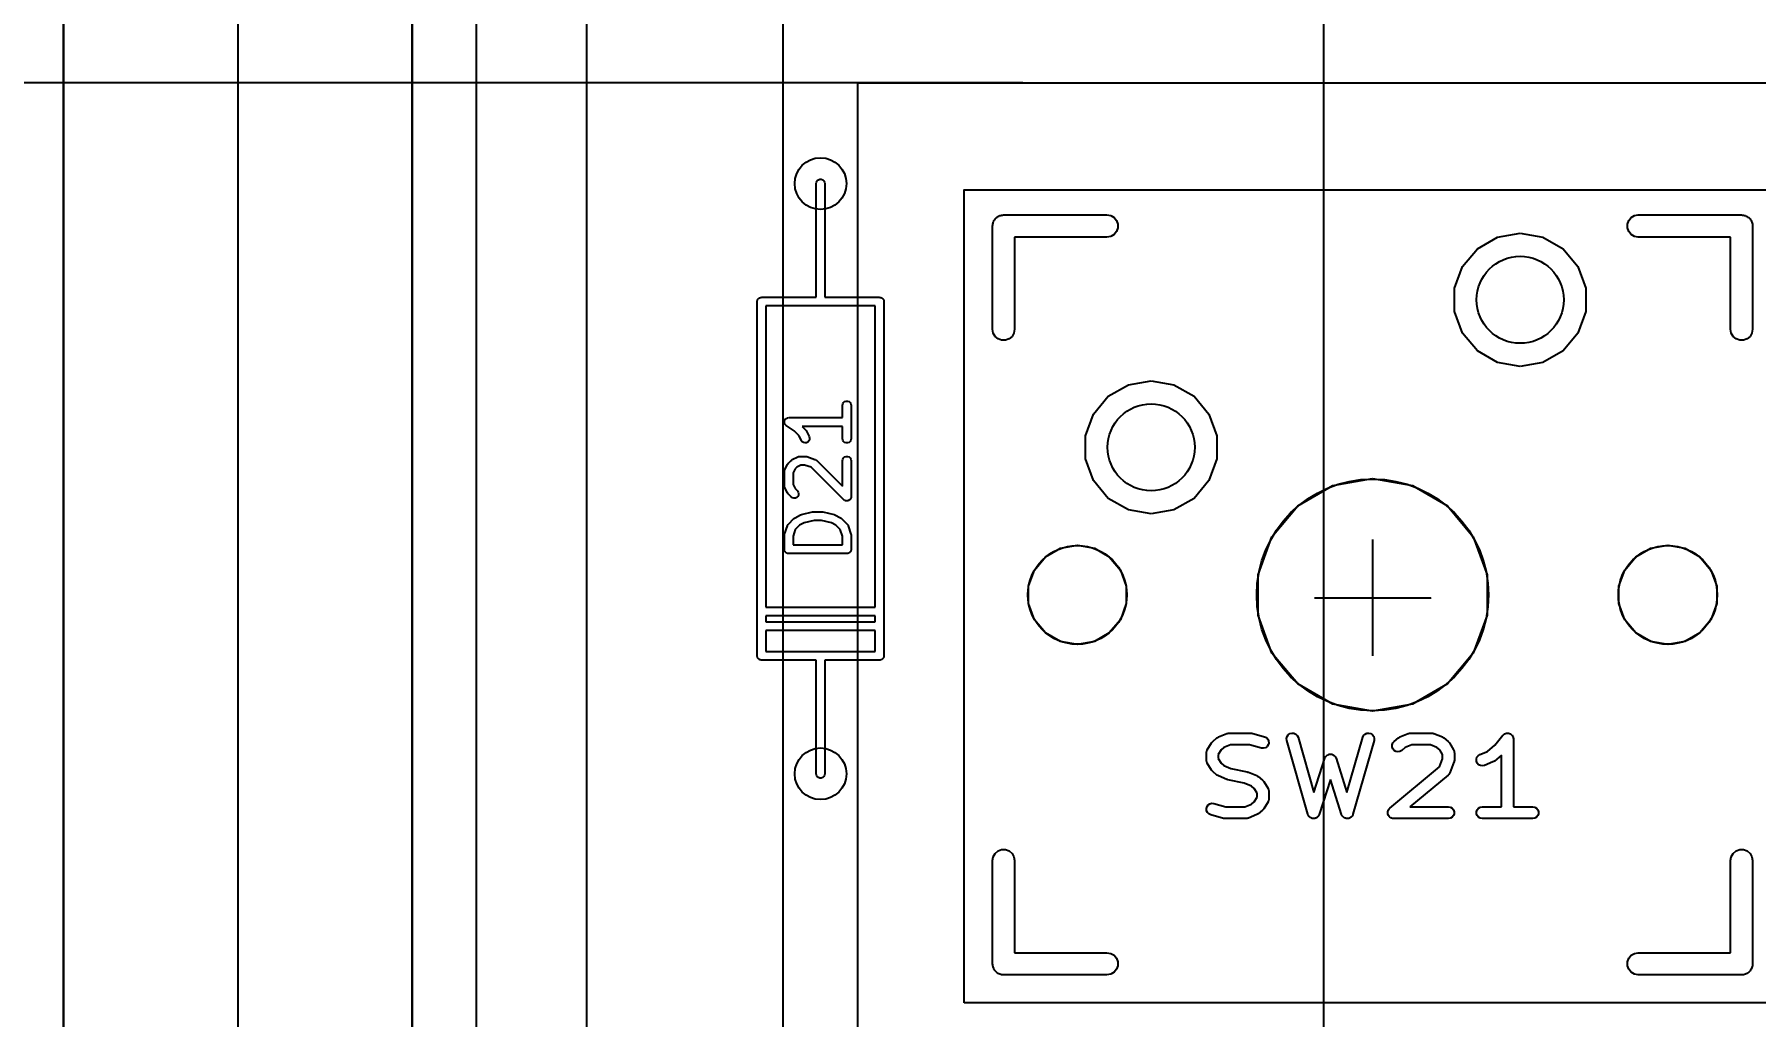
# Model space of a CAD drawing. Header units: millimetres. Extents: x 71 to 299, y 93 to 256.
# Drawn here: x 91.67 to 121.29, y 170.52 to 187.43 of the extents above; entities that cross this region are included whole.
import ezdxf

# ---------------------------------------------------------------- set-up
doc = ezdxf.new("R2010")
doc.units = ezdxf.units.MM
for name, color, linetype in [('BLACK', 7, 'Continuous'), ('PCB', 4, 'Continuous'), ('PCB_参照', 4, 'Continuous'), ('プレート', 6, 'Continuous'), ('上壁', 4, 'Continuous'), ('下壁1', 142, 'Continuous'), ('下壁2', 2, 'Continuous'), ('物理キー', 7, 'Continuous'), ('裏面', 3, 'Continuous')]:
    doc.layers.add(name, color=color, linetype=linetype)
doc.layers.add('化粧板', color=1, linetype='Continuous', transparency=0.6)
doc.layers.add('補助線', color=4, linetype='Continuous', transparency=0.6)
doc.layers.add('寸法', color=7, linetype='Continuous', true_color=0xffbdf8)
doc.styles.get("Standard").update_dxf_attribs({"font": 'arial.ttf', "height": 0.138})
doc.dimstyles.new('JIS-1', dxfattribs={"dimtxt": 2.5, "dimasz": 2.5, "dimexe": 1.25, "dimexo": 0.625, "dimtad": 1, "dimtxsty": 'Standard', "dimblk": 'OPEN', "dimcen": 2.5, "dimadec": 0, "dimazin": 0, "dimtfac": 1, "dimtmove": 0, "dimatfit": 3, "dimldrblk": 'OPEN', "dimfxl": 1, "dimarcsym": 0})

# ---------------------------------------------------------------- blocks, each defined once
blk = doc.blocks.new('PCB外形')
at = {"layer": 'BLACK'}
blk.add_line((35.075, -28.075), (35.075, -145.925), dxfattribs=at)
blk = doc.blocks.new('PCB詳細')
at = {"layer": 'BLACK'}
for p, q in [((40.925, -71.92), (40.9295, -71.8943)), ((40.925, -73.19), (40.925, -71.92)), ((40.9295, -71.8943), (40.9425, -71.8718)), ((40.9425, -71.8718), (40.9625, -71.855)), ((40.9625, -71.855), (40.987, -71.8461)), ((40.987, -71.8461), (41.013, -71.8461)), ((41.013, -71.8461), (41.0375, -71.855)), ((41.0375, -71.855), (41.0575, -71.8718)), ((41.0575, -71.8718), (41.0705, -71.8943)), ((41.0705, -71.8943), (41.075, -71.92)), ((41.075, -71.92), (41.075, -73.19)), ((43.9793, -72.5704), (43.985, -72.5547)), ((43.985, -72.5547), (43.9957, -72.542)), ((43.9957, -72.542), (44.0041, -72.5275)), ((44.0041, -72.5275), (44.0168, -72.5168)), ((44.0168, -72.5168), (44.0275, -72.5041)), ((44.0275, -72.5041), (44.042, -72.4957)), ((44.042, -72.4957), (44.0547, -72.485)), ((44.0547, -72.485), (44.0704, -72.4793)), ((44.0704, -72.4793), (44.0848, -72.471)), ((44.0848, -72.471), (44.1013, -72.4681)), ((44.1013, -72.4681), (44.1169, -72.4624)), ((44.1169, -72.4624), (44.1336, -72.4624)), ((44.1336, -72.4624), (44.15, -72.4595)), ((44.15, -72.4595), (45.928, -72.4595)), ((45.928, -72.4595), (45.9932, -72.471)), ((45.9932, -72.471), (46.0505, -72.5041)), ((46.0505, -72.5041), (46.093, -72.5547)), ((46.093, -72.5547), (46.1156, -72.6169)), ((54.8844, -72.6169), (54.907, -72.5547)), ((54.907, -72.5547), (54.9495, -72.5041)), ((54.9495, -72.5041), (55.0068, -72.471)), ((55.0068, -72.471), (55.072, -72.4595)), ((55.072, -72.4595), (56.85, -72.4595)), ((56.85, -72.4595), (56.8664, -72.4624)), ((56.8664, -72.4624), (56.8831, -72.4624)), ((56.8831, -72.4624), (56.8987, -72.4681)), ((56.8987, -72.4681), (56.9152, -72.471)), ((56.9152, -72.471), (56.9296, -72.4793)), ((56.9296, -72.4793), (56.9452, -72.485)), ((56.9452, -72.485), (56.958, -72.4957)), ((56.958, -72.4957), (56.9725, -72.5041)), ((56.9725, -72.5041), (56.9832, -72.5168)), ((56.9832, -72.5168), (56.9959, -72.5275)), ((56.9959, -72.5275), (57.0043, -72.542)), ((57.0043, -72.542), (57.015, -72.5547)), ((57.015, -72.5547), (57.0207, -72.5704)), ((43.9595, -72.65), (43.9624, -72.6336)), ((43.9595, -74.428), (43.9595, -72.65)), ((43.9624, -72.6169), (43.9681, -72.6013)), ((43.9624, -72.6336), (43.9624, -72.6169)), ((43.9681, -72.6013), (43.971, -72.5848)), ((43.971, -72.5848), (43.9793, -72.5704)), ((45.928, -72.8405), (44.3405, -72.8405)), ((44.3405, -72.8405), (44.3405, -74.428)), ((45.9932, -72.829), (45.928, -72.8405)), ((46.0505, -72.7959), (45.9932, -72.829)), ((46.093, -72.7452), (46.0505, -72.7959)), ((46.1156, -72.6831), (46.093, -72.7452)), ((46.1156, -72.6169), (46.1156, -72.6831)), ((52.3025, -73.0411), (52.6476, -72.8418)), ((52.6476, -72.8418), (53.04, -72.7726)), ((53.04, -72.7726), (53.4324, -72.8418)), ((53.4324, -72.8418), (53.7775, -73.0411)), ((54.8844, -72.6831), (54.8844, -72.6169)), ((54.907, -72.7452), (54.8844, -72.6831)), ((54.9495, -72.7959), (54.907, -72.7452)), ((55.0068, -72.829), (54.9495, -72.7959)), ((55.072, -72.8405), (55.0068, -72.829)), ((56.6595, -72.8405), (55.072, -72.8405)), ((56.6595, -74.428), (56.6595, -72.8405)), ((57.0207, -72.5704), (57.029, -72.5848)), ((57.029, -72.5848), (57.0319, -72.6013)), ((57.0319, -72.6013), (57.0376, -72.6169)), ((57.0376, -72.6169), (57.0376, -72.6336)), ((57.0376, -72.6336), (57.0405, -72.65)), ((57.0405, -72.65), (57.0405, -74.428)), ((52.0464, -73.3463), (52.3025, -73.0411)), ((53.7775, -73.0411), (54.0336, -73.3463)), ((40.925, -73.877), (40.925, -73.19)), ((41.075, -73.19), (41.075, -73.877)), ((51.9101, -73.7208), (52.0464, -73.3463)), ((54.0336, -73.3463), (54.1699, -73.7208)), ((51.9101, -74.1192), (51.9101, -73.7208)), ((54.1699, -73.7208), (54.1699, -74.1192)), ((39.909, -73.952), (39.9101, -73.9455)), ((39.909, -80.048), (39.909, -73.952)), ((39.9101, -73.939), (39.9124, -73.9328)), ((39.9101, -73.9455), (39.9101, -73.939)), ((39.9124, -73.9328), (39.9135, -73.9263)), ((39.9135, -73.9263), (39.9168, -73.9207)), ((39.9168, -73.9207), (39.919, -73.9145)), ((39.919, -73.9145), (39.9233, -73.9095)), ((39.9233, -73.9095), (39.9265, -73.9038)), ((39.9265, -73.9038), (39.9316, -73.8996)), ((39.9316, -73.8996), (39.9358, -73.8945)), ((39.9358, -73.8945), (39.9415, -73.8913)), ((39.9415, -73.8913), (39.9465, -73.887)), ((39.9465, -73.887), (39.9527, -73.8848)), ((39.9527, -73.8848), (39.9583, -73.8815)), ((39.9583, -73.8815), (39.9648, -73.8804)), ((39.9648, -73.8804), (39.971, -73.8781)), ((39.971, -73.8781), (39.9775, -73.8781)), ((39.9775, -73.8781), (39.984, -73.877)), ((39.984, -73.877), (40.925, -73.877)), ((41, -74.027), (40.059, -74.027)), ((40.059, -74.027), (40.059, -79.211)), ((41.941, -74.027), (41, -74.027)), ((41.075, -73.877), (42.016, -73.877)), ((41.941, -79.211), (41.941, -74.027)), ((42.016, -73.877), (42.0225, -73.8781)), ((42.0225, -73.8781), (42.029, -73.8781)), ((42.029, -73.8781), (42.0352, -73.8804)), ((42.0352, -73.8804), (42.0417, -73.8815)), ((42.0417, -73.8815), (42.0473, -73.8848)), ((42.0473, -73.8848), (42.0535, -73.887)), ((42.0535, -73.887), (42.0585, -73.8913)), ((42.0585, -73.8913), (42.0642, -73.8945)), ((42.0642, -73.8945), (42.0684, -73.8996)), ((42.0684, -73.8996), (42.0735, -73.9038)), ((42.0735, -73.9038), (42.0767, -73.9095)), ((42.0767, -73.9095), (42.081, -73.9145)), ((42.081, -73.9145), (42.0832, -73.9207)), ((42.0832, -73.9207), (42.0865, -73.9263)), ((42.0865, -73.9263), (42.0876, -73.9328)), ((42.0876, -73.9328), (42.0899, -73.939)), ((42.0899, -73.939), (42.0899, -73.9455)), ((42.0899, -73.9455), (42.091, -73.952)), ((42.091, -73.952), (42.091, -80.048)), ((52.0464, -74.4937), (51.9101, -74.1192)), ((54.1699, -74.1192), (54.0336, -74.4937)), ((43.971, -74.4932), (43.9595, -74.428)), ((44.0041, -74.5505), (43.971, -74.4932)), ((44.0547, -74.593), (44.0041, -74.5505)), ((44.1169, -74.6156), (44.0547, -74.593)), ((44.1831, -74.6156), (44.1169, -74.6156)), ((44.2452, -74.593), (44.1831, -74.6156)), ((44.2959, -74.5505), (44.2452, -74.593)), ((44.329, -74.4932), (44.2959, -74.5505)), ((44.3405, -74.428), (44.329, -74.4932)), ((52.3025, -74.7989), (52.0464, -74.4937)), ((54.0336, -74.4937), (53.7775, -74.7989)), ((56.671, -74.4932), (56.6595, -74.428)), ((56.7041, -74.5505), (56.671, -74.4932)), ((56.7547, -74.593), (56.7041, -74.5505)), ((56.8169, -74.6156), (56.7547, -74.593)), ((56.8831, -74.6156), (56.8169, -74.6156)), ((56.9452, -74.593), (56.8831, -74.6156)), ((56.9959, -74.5505), (56.9452, -74.593)), ((57.029, -74.4932), (56.9959, -74.5505)), ((57.0405, -74.428), (57.029, -74.4932)), ((52.6476, -74.9982), (52.3025, -74.7989)), ((53.7775, -74.7989), (53.4324, -74.9982)), ((53.04, -75.0674), (52.6476, -74.9982)), ((53.4324, -74.9982), (53.04, -75.0674)), ((45.9525, -75.5811), (46.2976, -75.3818)), ((46.2976, -75.3818), (46.69, -75.3126)), ((46.69, -75.3126), (47.0824, -75.3818)), ((47.0824, -75.3818), (47.4275, -75.5811)), ((41.3774, -75.7381), (41.3819, -75.7124)), ((41.3774, -75.9488), (41.3774, -75.7381)), ((41.3819, -75.7124), (41.3949, -75.6899)), ((41.3949, -75.6899), (41.4149, -75.6731)), ((41.4149, -75.6731), (41.4394, -75.6642)), ((41.4394, -75.6642), (41.4654, -75.6642)), ((41.4654, -75.6642), (41.4899, -75.6731)), ((41.4899, -75.6731), (41.5098, -75.6899)), ((41.5098, -75.6899), (41.5229, -75.7124)), ((41.5229, -75.7124), (41.5274, -75.7381)), ((41.5274, -75.7381), (41.5274, -76.3095)), ((45.6964, -75.8863), (45.9525, -75.5811)), ((47.4275, -75.5811), (47.6836, -75.8863)), ((40.3775, -76.019), (40.3785, -76.0149)), ((40.3785, -76.0279), (40.3775, -76.019)), ((40.3785, -76.0108), (40.3816, -76.0024)), ((40.3785, -76.0149), (40.3785, -76.0108)), ((40.3785, -76.0368), (40.3785, -76.0279)), ((40.3799, -76.0407), (40.3785, -76.0368)), ((40.3804, -76.0449), (40.3799, -76.0407)), ((40.3844, -76.0529), (40.3804, -76.0449)), ((40.3816, -76.0024), (40.3837, -75.9937)), ((40.3837, -75.9937), (40.386, -75.9902)), ((40.3874, -76.0613), (40.3844, -76.0529)), ((40.386, -75.9902), (40.3874, -75.9863)), ((40.3874, -75.9863), (40.3932, -75.9795)), ((40.3901, -76.0645), (40.3874, -76.0613)), ((40.3919, -76.0682), (40.3901, -76.0645)), ((40.3984, -76.0744), (40.3919, -76.0682)), ((40.3932, -75.9795), (40.3981, -75.972)), ((40.3981, -75.972), (40.4015, -75.9695)), ((40.4042, -76.0813), (40.3984, -76.0744)), ((40.4015, -75.9695), (40.4042, -75.9664)), ((40.4042, -75.9664), (40.4119, -75.9619)), ((40.4078, -76.0833), (40.4042, -76.0813)), ((40.4108, -76.0862), (40.4078, -76.0833)), ((40.5475, -76.1773), (40.4108, -76.0862)), ((40.4119, -75.9619), (40.4191, -75.9566)), ((40.4191, -75.9566), (40.4231, -75.9554)), ((40.4231, -75.9554), (40.4267, -75.9533)), ((40.4267, -75.9533), (40.4355, -75.9518)), ((40.4355, -75.9518), (40.4441, -75.9493)), ((40.4441, -75.9493), (40.4483, -75.9495)), ((40.4483, -75.9495), (40.4524, -75.9488)), ((40.4524, -75.9488), (41.3774, -75.9488)), ((41.3774, -76.0988), (40.6811, -76.0988)), ((40.6811, -76.0988), (40.7435, -76.1613)), ((41.3774, -76.3095), (41.3774, -76.0988)), ((45.5601, -76.2608), (45.6964, -75.8863)), ((47.6836, -75.8863), (47.8199, -76.2608)), ((40.6288, -76.2587), (40.5475, -76.1773)), ((40.671, -76.3431), (40.6288, -76.2587)), ((40.6865, -76.364), (40.671, -76.3431)), ((40.7083, -76.3783), (40.6865, -76.364)), ((40.7336, -76.3844), (40.7083, -76.3783)), ((40.7595, -76.3814), (40.7336, -76.3844)), ((40.7435, -76.1613), (40.7504, -76.1711)), ((40.7504, -76.1711), (40.7576, -76.1807)), ((40.7576, -76.1807), (40.8052, -76.276)), ((40.7828, -76.3698), (40.7595, -76.3814)), ((40.8007, -76.3508), (40.7828, -76.3698)), ((40.811, -76.3269), (40.8007, -76.3508)), ((40.8052, -76.276), (40.8126, -76.3009)), ((40.8126, -76.3009), (40.811, -76.3269)), ((41.3819, -76.3352), (41.3774, -76.3095)), ((41.3949, -76.3577), (41.3819, -76.3352)), ((41.4149, -76.3745), (41.3949, -76.3577)), ((41.4394, -76.3834), (41.4149, -76.3745)), ((41.4654, -76.3834), (41.4394, -76.3834)), ((41.4899, -76.3745), (41.4654, -76.3834)), ((41.5098, -76.3577), (41.4899, -76.3745)), ((41.5229, -76.3352), (41.5098, -76.3577)), ((41.5274, -76.3095), (41.5229, -76.3352)), ((45.5601, -76.6592), (45.5601, -76.2608)), ((47.8199, -76.2608), (47.8199, -76.6592)), ((40.447, -76.7327), (40.4946, -76.6851)), ((40.4946, -76.6851), (40.5044, -76.6782)), ((40.5044, -76.6782), (40.5141, -76.671)), ((40.5141, -76.671), (40.6093, -76.6234)), ((40.6093, -76.6234), (40.6135, -76.6222)), ((40.6135, -76.6222), (40.6172, -76.62)), ((40.6172, -76.62), (40.6259, -76.6185)), ((40.6259, -76.6185), (40.6343, -76.616)), ((40.6343, -76.616), (40.6386, -76.6162)), ((40.6386, -76.6162), (40.6429, -76.6155)), ((40.6429, -76.6155), (40.7381, -76.6155)), ((40.7381, -76.6155), (40.7499, -76.6176)), ((40.7499, -76.6176), (40.7618, -76.6193)), ((40.7618, -76.6193), (40.9047, -76.6669)), ((40.9047, -76.6669), (40.9085, -76.669)), ((40.9085, -76.669), (40.9126, -76.6701)), ((40.9126, -76.6701), (40.9198, -76.6752)), ((40.9198, -76.6752), (40.9276, -76.6793)), ((40.9276, -76.6793), (40.9304, -76.6826)), ((40.9304, -76.6826), (40.934, -76.6851)), ((40.934, -76.6851), (41.3774, -77.1285)), ((41.3774, -76.6905), (41.3819, -76.6648)), ((41.3774, -77.1285), (41.3774, -76.6905)), ((41.3819, -76.6648), (41.3949, -76.6423)), ((41.3949, -76.6423), (41.4149, -76.6255)), ((41.4149, -76.6255), (41.4394, -76.6166)), ((41.4394, -76.6166), (41.4654, -76.6166)), ((41.4654, -76.6166), (41.4899, -76.6255)), ((41.4899, -76.6255), (41.5098, -76.6423)), ((41.5098, -76.6423), (41.5229, -76.6648)), ((41.5229, -76.6648), (41.5274, -76.6905)), ((41.5274, -76.6905), (41.5274, -77.3095)), ((45.6964, -77.0337), (45.5601, -76.6592)), ((47.8199, -76.6592), (47.6836, -77.0337)), ((40.3774, -76.881), (40.3781, -76.8767)), ((40.3774, -77.119), (40.3774, -76.881)), ((40.3779, -76.8724), (40.3804, -76.864)), ((40.3781, -76.8767), (40.3779, -76.8724)), ((40.3804, -76.864), (40.3819, -76.8553)), ((40.3819, -76.8553), (40.3841, -76.8516)), ((40.3841, -76.8516), (40.3853, -76.8474)), ((40.3853, -76.8474), (40.4329, -76.7522)), ((40.4329, -76.7522), (40.4401, -76.7425)), ((40.4401, -76.7425), (40.447, -76.7327)), ((40.5616, -76.8301), (40.5274, -76.8987)), ((40.5274, -76.8987), (40.5274, -77.1013)), ((40.592, -76.7997), (40.5616, -76.8301)), ((40.6606, -76.7655), (40.592, -76.7997)), ((40.7259, -76.7655), (40.6606, -76.7655)), ((40.8404, -76.8036), (40.7259, -76.7655)), ((41.3993, -77.3626), (40.8404, -76.8036)), ((49.8154, -77.1192), (50.5, -76.9985)), ((50.5, -76.9985), (51.1846, -77.1192)), ((40.3781, -77.1233), (40.3774, -77.119)), ((40.3779, -77.1276), (40.3781, -77.1233)), ((40.3804, -77.136), (40.3779, -77.1276)), ((40.3819, -77.1447), (40.3804, -77.136)), ((40.3841, -77.1484), (40.3819, -77.1447)), ((40.3853, -77.1526), (40.3841, -77.1484)), ((40.4329, -77.2478), (40.3853, -77.1526)), ((40.4401, -77.2575), (40.4329, -77.2478)), ((40.447, -77.2673), (40.4401, -77.2575)), ((40.4946, -77.3149), (40.447, -77.2673)), ((40.5274, -77.1013), (40.5616, -77.1699)), ((40.5616, -77.1699), (40.6007, -77.2089)), ((40.6007, -77.2089), (40.6156, -77.2302)), ((40.6201, -77.2813), (40.6091, -77.3049)), ((40.6156, -77.2302), (40.6223, -77.2554)), ((40.6223, -77.2554), (40.6201, -77.2813)), ((45.9525, -77.3389), (45.6964, -77.0337)), ((47.6836, -77.0337), (47.4275, -77.3389)), ((49.2134, -77.4667), (49.8154, -77.1192)), ((51.1846, -77.1192), (51.7865, -77.4667)), ((40.5159, -77.3299), (40.4946, -77.3149)), ((40.5411, -77.3366), (40.5159, -77.3299)), ((40.567, -77.3343), (40.5411, -77.3366)), ((40.5906, -77.3233), (40.567, -77.3343)), ((40.6091, -77.3049), (40.5906, -77.3233)), ((40.6723, -77.6177), (40.8628, -77.5701)), ((40.8628, -77.5701), (40.8719, -77.5695)), ((40.8719, -77.5695), (40.881, -77.5679)), ((40.881, -77.5679), (41.0238, -77.5679)), ((41.0238, -77.5679), (41.0328, -77.5695)), ((41.0328, -77.5695), (41.042, -77.5701)), ((41.042, -77.5701), (41.2325, -77.6177)), ((41.4074, -77.3682), (41.3993, -77.3626)), ((41.4149, -77.3745), (41.4074, -77.3682)), ((41.418, -77.3756), (41.4149, -77.3745)), ((41.4207, -77.3775), (41.418, -77.3756)), ((41.4302, -77.38), (41.4207, -77.3775)), ((41.4394, -77.3834), (41.4302, -77.38)), ((41.4427, -77.3834), (41.4394, -77.3834)), ((41.4458, -77.3842), (41.4427, -77.3834)), ((41.4556, -77.3834), (41.4458, -77.3842)), ((41.4654, -77.3834), (41.4556, -77.3834)), ((41.4685, -77.3823), (41.4654, -77.3834)), ((41.4718, -77.382), (41.4685, -77.3823)), ((41.4807, -77.3778), (41.4718, -77.382)), ((41.4899, -77.3745), (41.4807, -77.3778)), ((41.4924, -77.3724), (41.4899, -77.3745)), ((41.4954, -77.371), (41.4924, -77.3724)), ((41.5023, -77.364), (41.4954, -77.371)), ((41.5098, -77.3577), (41.5023, -77.364)), ((41.5115, -77.3549), (41.5098, -77.3577)), ((41.5138, -77.3525), (41.5115, -77.3549)), ((41.518, -77.3437), (41.5138, -77.3525)), ((41.5229, -77.3352), (41.518, -77.3437)), ((41.5234, -77.3319), (41.5229, -77.3352)), ((41.5248, -77.3289), (41.5234, -77.3319)), ((41.5257, -77.3192), (41.5248, -77.3289)), ((41.5274, -77.3095), (41.5257, -77.3192)), ((46.2976, -77.5382), (45.9525, -77.3389)), ((46.69, -77.6074), (46.2976, -77.5382)), ((47.0824, -77.5382), (46.69, -77.6074)), ((47.4275, -77.3389), (47.0824, -77.5382)), ((48.7666, -77.9992), (49.2134, -77.4667)), ((51.7865, -77.4667), (52.2334, -77.9992)), ((40.3812, -77.9525), (40.4288, -77.8096)), ((40.4288, -77.8096), (40.4309, -77.8058)), ((40.4309, -77.8058), (40.432, -77.8016)), ((40.432, -77.8016), (40.4371, -77.7944)), ((40.4371, -77.7944), (40.4413, -77.7867)), ((40.4413, -77.7867), (40.4445, -77.7838)), ((40.4445, -77.7838), (40.447, -77.7803)), ((40.447, -77.7803), (40.5422, -77.6851)), ((40.5656, -77.8738), (40.5274, -77.9884)), ((40.5422, -77.6851), (40.5521, -77.6782)), ((40.5521, -77.6782), (40.5617, -77.671)), ((40.5617, -77.671), (40.6569, -77.6234)), ((40.6397, -77.7997), (40.5656, -77.8738)), ((40.7167, -77.7612), (40.6397, -77.7997)), ((40.6569, -77.6234), (40.6648, -77.6211)), ((40.6648, -77.6211), (40.6723, -77.6177)), ((40.8902, -77.7179), (40.7167, -77.7612)), ((41.0146, -77.7179), (40.8902, -77.7179)), ((41.1881, -77.7612), (41.0146, -77.7179)), ((41.2651, -77.7997), (41.1881, -77.7612)), ((41.2325, -77.6177), (41.24, -77.6211)), ((41.24, -77.6211), (41.2478, -77.6234)), ((41.2478, -77.6234), (41.3431, -77.671)), ((41.3392, -77.8738), (41.2651, -77.7997)), ((41.3774, -77.9884), (41.3392, -77.8738)), ((41.3431, -77.671), (41.3527, -77.6782)), ((41.3527, -77.6782), (41.3626, -77.6851)), ((41.3626, -77.6851), (41.4578, -77.7803)), ((41.4578, -77.7803), (41.4603, -77.7838)), ((41.4603, -77.7838), (41.4635, -77.7867)), ((41.4635, -77.7867), (41.4677, -77.7944)), ((41.4677, -77.7944), (41.4727, -77.8016)), ((41.4727, -77.8016), (41.4739, -77.8058)), ((41.4739, -77.8058), (41.4759, -77.8096)), ((41.4759, -77.8096), (41.5235, -77.9525)), ((40.3774, -77.9762), (40.3795, -77.9643)), ((40.3774, -78.2143), (40.3774, -77.9762)), ((40.3795, -77.9643), (40.3812, -77.9525)), ((40.5274, -77.9884), (40.5274, -78.1393)), ((40.5274, -78.1393), (41.3774, -78.1393)), ((41.3774, -78.1393), (41.3774, -77.9884)), ((41.5235, -77.9525), (41.5253, -77.9643)), ((41.5253, -77.9643), (41.5274, -77.9762)), ((41.5274, -77.9762), (41.5274, -78.2143)), ((45.1279, -78.1974), (45.42, -78.1458)), ((45.42, -78.1458), (45.7121, -78.1974)), ((48.5289, -78.6524), (48.7666, -77.9992)), ((52.2334, -77.9992), (52.4711, -78.6524)), ((55.2879, -78.1974), (55.58, -78.1458)), ((55.58, -78.1458), (55.8721, -78.1974)), ((40.3785, -78.2207), (40.3774, -78.2143)), ((40.3785, -78.2273), (40.3785, -78.2207)), ((40.3808, -78.2335), (40.3785, -78.2273)), ((40.3819, -78.2399), (40.3808, -78.2335)), ((40.3852, -78.2456), (40.3819, -78.2399)), ((40.3874, -78.2518), (40.3852, -78.2456)), ((40.3916, -78.2568), (40.3874, -78.2518)), ((40.3949, -78.2625), (40.3916, -78.2568)), ((40.4, -78.2667), (40.3949, -78.2625)), ((40.4042, -78.2717), (40.4, -78.2667)), ((40.4099, -78.275), (40.4042, -78.2717)), ((40.4149, -78.2792), (40.4099, -78.275)), ((40.421, -78.2815), (40.4149, -78.2792)), ((40.4267, -78.2848), (40.421, -78.2815)), ((40.4332, -78.2859), (40.4267, -78.2848)), ((40.4394, -78.2881), (40.4332, -78.2859)), ((40.4459, -78.2881), (40.4394, -78.2881)), ((40.4524, -78.2893), (40.4459, -78.2881)), ((41.4524, -78.2893), (40.4524, -78.2893)), ((41.4588, -78.2881), (41.4524, -78.2893)), ((41.4654, -78.2881), (41.4588, -78.2881)), ((41.4716, -78.2859), (41.4654, -78.2881)), ((41.478, -78.2848), (41.4716, -78.2859)), ((41.4837, -78.2815), (41.478, -78.2848)), ((41.4899, -78.2792), (41.4837, -78.2815)), ((41.4949, -78.275), (41.4899, -78.2792)), ((41.5006, -78.2717), (41.4949, -78.275)), ((41.5048, -78.2667), (41.5006, -78.2717)), ((41.5098, -78.2625), (41.5048, -78.2667)), ((41.5131, -78.2568), (41.5098, -78.2625)), ((41.5173, -78.2518), (41.5131, -78.2568)), ((41.5196, -78.2456), (41.5173, -78.2518)), ((41.5229, -78.2399), (41.5196, -78.2456)), ((41.524, -78.2335), (41.5229, -78.2399)), ((41.5262, -78.2273), (41.524, -78.2335)), ((41.5274, -78.2143), (41.5262, -78.2207)), ((41.5262, -78.2207), (41.5262, -78.2273)), ((44.6803, -78.5729), (44.871, -78.3457)), ((44.871, -78.3457), (45.1279, -78.1974)), ((45.7121, -78.1974), (45.969, -78.3457)), ((45.969, -78.3457), (46.1597, -78.5729)), ((54.8403, -78.5729), (55.031, -78.3457)), ((55.031, -78.3457), (55.2879, -78.1974)), ((55.8721, -78.1974), (56.129, -78.3457)), ((56.129, -78.3457), (56.3197, -78.5729)), ((44.5788, -78.8517), (44.6803, -78.5729)), ((46.1597, -78.5729), (46.2612, -78.8517)), ((48.5289, -79.3476), (48.5289, -78.6524)), ((52.4711, -78.6524), (52.4711, -79.3476)), ((54.7388, -78.8517), (54.8403, -78.5729)), ((56.3197, -78.5729), (56.4212, -78.8517)), ((44.5788, -79.1483), (44.5788, -78.8517)), ((46.2612, -78.8517), (46.2612, -79.1483)), ((54.7388, -79.1483), (54.7388, -78.8517)), ((56.4212, -78.8517), (56.4212, -79.1483)), ((40.059, -79.211), (41.941, -79.211)), ((40.059, -79.361), (40.059, -79.465)), ((41.941, -79.361), (40.059, -79.361)), ((41.941, -79.465), (41.941, -79.361)), ((44.6803, -79.4271), (44.5788, -79.1483)), ((46.2612, -79.1483), (46.1597, -79.4271)), ((48.7666, -80.0008), (48.5289, -79.3476)), ((52.4711, -79.3476), (52.2334, -80.0008)), ((54.8403, -79.4271), (54.7388, -79.1483)), ((56.4212, -79.1483), (56.3197, -79.4271)), ((40.059, -79.465), (41.941, -79.465)), ((41.941, -79.615), (40.059, -79.615)), ((40.059, -79.615), (40.059, -79.973)), ((41.941, -79.973), (41.941, -79.615)), ((44.871, -79.6543), (44.6803, -79.4271)), ((45.1279, -79.8026), (44.871, -79.6543)), ((45.969, -79.6543), (45.7121, -79.8026)), ((46.1597, -79.4271), (45.969, -79.6543)), ((55.031, -79.6543), (54.8403, -79.4271)), ((55.2879, -79.8026), (55.031, -79.6543)), ((56.129, -79.6543), (55.8721, -79.8026)), ((56.3197, -79.4271), (56.129, -79.6543)), ((45.42, -79.8541), (45.1279, -79.8026)), ((45.7121, -79.8026), (45.42, -79.8541)), ((55.58, -79.8541), (55.2879, -79.8026)), ((55.8721, -79.8026), (55.58, -79.8541)), ((39.9101, -80.0545), (39.909, -80.048)), ((39.9101, -80.061), (39.9101, -80.0545)), ((39.9124, -80.0672), (39.9101, -80.061)), ((39.9135, -80.0737), (39.9124, -80.0672)), ((39.9168, -80.0793), (39.9135, -80.0737)), ((39.919, -80.0855), (39.9168, -80.0793)), ((39.9233, -80.0905), (39.919, -80.0855)), ((39.9265, -80.0962), (39.9233, -80.0905)), ((39.9316, -80.1004), (39.9265, -80.0962)), ((39.9358, -80.1055), (39.9316, -80.1004)), ((39.9415, -80.1087), (39.9358, -80.1055)), ((39.9465, -80.113), (39.9415, -80.1087)), ((39.9527, -80.1152), (39.9465, -80.113)), ((39.9583, -80.1185), (39.9527, -80.1152)), ((39.9648, -80.1196), (39.9583, -80.1185)), ((39.971, -80.1219), (39.9648, -80.1196)), ((39.9775, -80.1219), (39.971, -80.1219)), ((39.984, -80.123), (39.9775, -80.1219)), ((40.925, -80.123), (39.984, -80.123)), ((40.059, -79.973), (41, -79.973)), ((40.925, -80.81), (40.925, -80.123)), ((41, -79.973), (41.941, -79.973)), ((42.016, -80.123), (41.075, -80.123)), ((41.075, -80.123), (41.075, -80.81)), ((42.0225, -80.1219), (42.016, -80.123)), ((42.029, -80.1219), (42.0225, -80.1219)), ((42.0352, -80.1196), (42.029, -80.1219)), ((42.0417, -80.1185), (42.0352, -80.1196)), ((42.0473, -80.1152), (42.0417, -80.1185)), ((42.0535, -80.113), (42.0473, -80.1152)), ((42.0585, -80.1087), (42.0535, -80.113)), ((42.0642, -80.1055), (42.0585, -80.1087)), ((42.0684, -80.1004), (42.0642, -80.1055)), ((42.0735, -80.0962), (42.0684, -80.1004)), ((42.0767, -80.0905), (42.0735, -80.0962)), ((42.081, -80.0855), (42.0767, -80.0905)), ((42.0832, -80.0793), (42.081, -80.0855)), ((42.0865, -80.0737), (42.0832, -80.0793)), ((42.0876, -80.0672), (42.0865, -80.0737)), ((42.0899, -80.061), (42.0876, -80.0672)), ((42.091, -80.048), (42.0899, -80.0545)), ((42.0899, -80.0545), (42.0899, -80.061)), ((49.2134, -80.5332), (48.7666, -80.0008)), ((52.2334, -80.0008), (51.7865, -80.5332)), ((49.8154, -80.8808), (49.2134, -80.5332)), ((51.7865, -80.5332), (51.1846, -80.8808)), ((40.925, -82.08), (40.925, -80.81)), ((41.075, -80.81), (41.075, -82.08)), ((50.5, -81.0015), (49.8154, -80.8808)), ((51.1846, -80.8808), (50.5, -81.0015)), ((47.8356, -81.4544), (47.8484, -81.4462)), ((47.8484, -81.4462), (47.9935, -81.3857)), ((47.9935, -81.3857), (47.9958, -81.3852)), ((47.9958, -81.3852), (47.9978, -81.3841)), ((47.9978, -81.3841), (48.0129, -81.3814)), ((48.0129, -81.3814), (48.0279, -81.378)), ((48.0279, -81.378), (48.0303, -81.3783)), ((48.0303, -81.3783), (48.0326, -81.3779)), ((48.0326, -81.3779), (48.3954, -81.3779)), ((48.3954, -81.3779), (48.409, -81.3803)), ((48.409, -81.3803), (48.4226, -81.3816)), ((48.4226, -81.3816), (48.6403, -81.4421)), ((48.6403, -81.4421), (48.6722, -81.4573)), ((49.0198, -81.4723), (49.0284, -81.4381)), ((49.0284, -81.4381), (49.0481, -81.4089)), ((49.0481, -81.4089), (49.0767, -81.3882)), ((49.0767, -81.3882), (49.1106, -81.3785)), ((49.1106, -81.3785), (49.1458, -81.381)), ((49.1458, -81.381), (49.178, -81.3953)), ((49.178, -81.3953), (49.2034, -81.4199)), ((49.2034, -81.4199), (49.2188, -81.4516)), ((50.3297, -81.4516), (50.3452, -81.4199)), ((50.3452, -81.4199), (50.3705, -81.3953)), ((50.3705, -81.3953), (50.4028, -81.381)), ((50.4028, -81.381), (50.438, -81.3785)), ((50.438, -81.3785), (50.4719, -81.3882)), ((50.4719, -81.3882), (50.5004, -81.4089)), ((50.5004, -81.4089), (50.5202, -81.4381)), ((50.5202, -81.4381), (50.5288, -81.4723)), ((50.9561, -81.4544), (50.9689, -81.4462)), ((50.9689, -81.4462), (51.1141, -81.3857)), ((51.1141, -81.3857), (51.1164, -81.3852)), ((51.1164, -81.3852), (51.1184, -81.3841)), ((51.1184, -81.3841), (51.1335, -81.3814)), ((51.1335, -81.3814), (51.1485, -81.378)), ((51.1485, -81.378), (51.1508, -81.3783)), ((51.1508, -81.3783), (51.1531, -81.3779)), ((51.1531, -81.3779), (51.516, -81.3779)), ((51.516, -81.3779), (51.5183, -81.3783)), ((51.5183, -81.3783), (51.5206, -81.378)), ((51.5206, -81.378), (51.5356, -81.3814)), ((51.5356, -81.3814), (51.5507, -81.3841)), ((51.5507, -81.3841), (51.5528, -81.3852)), ((51.5528, -81.3852), (51.5551, -81.3857)), ((51.5551, -81.3857), (51.7002, -81.4462)), ((51.7002, -81.4462), (51.713, -81.4544)), ((52.6042, -81.5895), (52.743, -81.4161)), ((52.743, -81.4161), (52.7439, -81.4153)), ((52.7439, -81.4153), (52.7445, -81.4142)), ((52.7445, -81.4142), (52.7571, -81.4036)), ((52.7571, -81.4036), (52.7694, -81.3927)), ((52.7694, -81.3927), (52.7706, -81.3923)), ((52.7706, -81.3923), (52.7715, -81.3915)), ((52.7715, -81.3915), (52.7869, -81.3859)), ((52.7869, -81.3859), (52.8023, -81.3799)), ((52.8023, -81.3799), (52.8035, -81.3799)), ((52.8035, -81.3799), (52.8046, -81.3795)), ((52.8046, -81.3795), (52.8211, -81.3795)), ((52.8211, -81.3795), (52.8376, -81.3791)), ((52.8376, -81.3791), (52.8387, -81.3795)), ((52.8387, -81.3795), (52.8399, -81.3795)), ((52.8399, -81.3795), (52.8554, -81.3851)), ((52.8554, -81.3851), (52.871, -81.3904)), ((52.871, -81.3904), (52.872, -81.3911)), ((52.872, -81.3911), (52.8731, -81.3915)), ((52.8731, -81.3915), (52.8857, -81.4021)), ((52.8857, -81.4021), (52.8986, -81.4124)), ((52.8986, -81.4124), (52.8992, -81.4134)), ((52.8992, -81.4134), (52.9001, -81.4142)), ((52.9001, -81.4142), (52.9083, -81.4285)), ((52.9083, -81.4285), (52.9169, -81.4426)), ((52.9169, -81.4426), (52.9172, -81.4437)), ((52.9172, -81.4437), (52.9178, -81.4448)), ((52.9178, -81.4448), (52.9206, -81.461)), ((47.6407, -81.7214), (47.6424, -81.7118)), ((47.6407, -81.8424), (47.6407, -81.7214)), ((47.6424, -81.7118), (47.6425, -81.7021)), ((47.6425, -81.7021), (47.6454, -81.6946)), ((47.6454, -81.6946), (47.6468, -81.6867)), ((47.6468, -81.6867), (47.6517, -81.6782)), ((47.6517, -81.6782), (47.6552, -81.6692)), ((47.6552, -81.6692), (47.7277, -81.5482)), ((47.7277, -81.5482), (47.7388, -81.5354)), ((47.7388, -81.5354), (47.7498, -81.5224)), ((47.7498, -81.5224), (47.8224, -81.4619)), ((47.8224, -81.4619), (47.8356, -81.4544)), ((47.8931, -81.6675), (47.8439, -81.7496)), ((47.9407, -81.6279), (47.8931, -81.6675)), ((48.0529, -81.5811), (47.9407, -81.6279)), ((48.3816, -81.5811), (48.0529, -81.5811)), ((48.5859, -81.6379), (48.3816, -81.5811)), ((48.6211, -81.6413), (48.5859, -81.6379)), ((48.6552, -81.6325), (48.6211, -81.6413)), ((48.6843, -81.6125), (48.6552, -81.6325)), ((48.6722, -81.4573), (48.6969, -81.4825)), ((48.7048, -81.5838), (48.6843, -81.6125)), ((48.6969, -81.4825), (48.7115, -81.5146)), ((48.7143, -81.5498), (48.7048, -81.5838)), ((48.7115, -81.5146), (48.7143, -81.5498)), ((49.0235, -81.5074), (49.0198, -81.4723)), ((49.3863, -82.7774), (49.0235, -81.5074)), ((49.2188, -81.4516), (49.4895, -82.399)), ((49.74, -81.7483), (49.7527, -81.7431)), ((49.7527, -81.7431), (49.7568, -81.7429)), ((49.7568, -81.7429), (49.7606, -81.7417)), ((49.7606, -81.7417), (49.7743, -81.7422)), ((49.7743, -81.7422), (49.788, -81.7417)), ((49.788, -81.7417), (49.7918, -81.7429)), ((49.7918, -81.7429), (49.7959, -81.7431)), ((49.7959, -81.7431), (49.8085, -81.7483)), ((50.0591, -82.399), (50.3297, -81.4516)), ((50.5251, -81.5074), (50.1623, -82.7774)), ((50.5288, -81.4723), (50.5251, -81.5074)), ((50.8353, -81.6178), (50.8354, -81.5825)), ((50.8473, -81.651), (50.8353, -81.6178)), ((50.8354, -81.5825), (50.8476, -81.5494)), ((50.8699, -81.6781), (50.8473, -81.651)), ((50.8476, -81.5494), (50.8704, -81.5224)), ((50.9004, -81.6958), (50.8699, -81.6781)), ((50.8704, -81.5224), (50.943, -81.4619)), ((50.9351, -81.7021), (50.9004, -81.6958)), ((50.9699, -81.6961), (50.9351, -81.7021)), ((50.943, -81.4619), (50.9561, -81.4544)), ((51.0005, -81.6785), (50.9699, -81.6961)), ((51.0612, -81.6279), (51.0005, -81.6785)), ((51.1735, -81.5811), (51.0612, -81.6279)), ((51.4957, -81.5811), (51.1735, -81.5811)), ((51.6079, -81.6279), (51.4957, -81.5811)), ((51.6554, -81.6675), (51.6079, -81.6279)), ((51.7047, -81.7496), (51.6554, -81.6675)), ((51.713, -81.4544), (51.7262, -81.4619)), ((51.7262, -81.4619), (51.7988, -81.5224)), ((51.7988, -81.5224), (51.8097, -81.5354)), ((51.8097, -81.5354), (51.8208, -81.5482)), ((51.8208, -81.5482), (51.8934, -81.6692)), ((51.8934, -81.6692), (51.8969, -81.6782)), ((51.8969, -81.6782), (51.9018, -81.6867)), ((51.9018, -81.6867), (51.9032, -81.6946)), ((51.9032, -81.6946), (51.906, -81.7021)), ((51.906, -81.7021), (51.9062, -81.7118)), ((51.9062, -81.7118), (51.9079, -81.7214)), ((51.9079, -81.7214), (51.9079, -81.8424)), ((52.3478, -81.7486), (52.4788, -81.694)), ((52.4788, -81.694), (52.6042, -81.5895)), ((52.9206, -81.461), (52.9239, -81.4771)), ((52.9239, -81.4771), (52.9237, -81.4783)), ((52.9237, -81.4783), (52.9239, -81.4795)), ((52.9239, -81.4795), (52.9239, -82.6479)), ((47.6424, -81.852), (47.6407, -81.8424)), ((47.6425, -81.8617), (47.6424, -81.852)), ((47.6454, -81.8692), (47.6425, -81.8617)), ((47.6468, -81.8771), (47.6454, -81.8692)), ((47.6517, -81.8856), (47.6468, -81.8771)), ((47.6552, -81.8947), (47.6517, -81.8856)), ((47.7277, -82.0156), (47.6552, -81.8947)), ((47.7389, -82.0284), (47.7277, -82.0156)), ((47.7498, -82.0414), (47.7389, -82.0284)), ((47.8224, -82.1019), (47.7498, -82.0414)), ((47.8439, -81.7496), (47.8439, -81.8142)), ((47.8439, -81.8142), (47.8931, -81.8963)), ((47.8931, -81.8963), (47.9407, -81.9359)), ((47.9407, -81.9359), (48.0627, -81.9868)), ((48.0627, -81.9868), (48.3436, -82.0453)), ((49.4895, -82.399), (49.6775, -81.8114)), ((49.6775, -81.8114), (49.6794, -81.8078)), ((49.6794, -81.8078), (49.6803, -81.8039)), ((49.6803, -81.8039), (49.6876, -81.7923)), ((49.6876, -81.7923), (49.6939, -81.7802)), ((49.6939, -81.7802), (49.6969, -81.7775)), ((49.6969, -81.7775), (49.6991, -81.7741)), ((49.6991, -81.7741), (49.7099, -81.7657)), ((49.7099, -81.7657), (49.7201, -81.7565)), ((49.7201, -81.7565), (49.7238, -81.7549)), ((49.7238, -81.7549), (49.727, -81.7525)), ((49.727, -81.7525), (49.74, -81.7483)), ((49.8085, -81.7483), (49.8216, -81.7525)), ((49.8216, -81.7525), (49.8248, -81.7549)), ((49.8248, -81.7549), (49.8285, -81.7565)), ((49.8285, -81.7565), (49.8387, -81.7657)), ((49.8387, -81.7657), (49.8495, -81.7741)), ((49.8495, -81.7741), (49.8516, -81.7775)), ((49.8516, -81.7775), (49.8546, -81.7802)), ((49.8546, -81.7802), (49.861, -81.7923)), ((49.861, -81.7923), (49.8683, -81.8039)), ((49.8683, -81.8039), (49.8692, -81.8078)), ((49.8692, -81.8078), (49.8711, -81.8114)), ((49.8711, -81.8114), (50.0591, -82.399)), ((50.7978, -82.6715), (51.6489, -81.9622)), ((51.6489, -81.9622), (51.7047, -81.8228)), ((51.7047, -81.8228), (51.7047, -81.7496)), ((51.9006, -81.8801), (51.828, -82.0615)), ((51.9009, -81.8785), (51.9006, -81.8801)), ((51.9018, -81.8771), (51.9009, -81.8785)), ((51.9045, -81.8613), (51.9018, -81.8771)), ((51.9078, -81.8456), (51.9045, -81.8613)), ((51.9079, -81.8424), (51.9076, -81.844)), ((51.9076, -81.844), (51.9078, -81.8456)), ((52.2861, -81.8293), (52.2966, -81.7957)), ((52.2877, -81.8646), (52.2861, -81.8293)), ((52.3013, -81.8971), (52.2877, -81.8646)), ((52.2966, -81.7957), (52.3181, -81.7676)), ((52.3252, -81.9231), (52.3013, -81.8971)), ((52.3181, -81.7676), (52.3478, -81.7486)), ((52.3565, -81.9393), (52.3252, -81.9231)), ((52.3915, -81.9439), (52.3565, -81.9393)), ((52.4259, -81.9362), (52.3915, -81.9439)), ((52.5711, -81.8757), (52.4259, -81.9362)), ((52.5839, -81.8675), (52.5711, -81.8757)), ((52.597, -81.86), (52.5839, -81.8675)), ((52.7207, -81.7569), (52.597, -81.86)), ((52.7207, -82.6479), (52.7207, -81.7569)), ((40.9295, -82.1057), (40.925, -82.08)), ((40.9425, -82.1282), (40.9295, -82.1057)), ((40.9625, -82.145), (40.9425, -82.1282)), ((40.987, -82.1539), (40.9625, -82.145)), ((41.013, -82.1539), (40.987, -82.1539)), ((41.0375, -82.145), (41.013, -82.1539)), ((41.0575, -82.1282), (41.0375, -82.145)), ((41.0705, -82.1057), (41.0575, -82.1282)), ((41.075, -82.08), (41.0705, -82.1057)), ((47.8356, -82.1094), (47.8224, -82.1019)), ((47.8484, -82.1176), (47.8356, -82.1094)), ((47.9935, -82.1781), (47.8484, -82.1176)), ((48.0029, -82.1802), (47.9935, -82.1781)), ((48.0118, -82.1837), (48.0029, -82.1802)), ((48.2927, -82.2423), (48.0118, -82.1837)), ((48.4148, -82.2931), (48.2927, -82.2423)), ((48.3436, -82.0453), (48.3525, -82.0489)), ((48.3525, -82.0489), (48.3619, -82.051)), ((48.3619, -82.051), (48.5071, -82.1115)), ((48.4623, -82.3327), (48.4148, -82.2931)), ((48.5115, -82.4148), (48.4623, -82.3327)), ((48.5071, -82.1115), (48.5199, -82.1196)), ((48.5199, -82.1196), (48.533, -82.1272)), ((48.533, -82.1272), (48.6056, -82.1877)), ((48.6056, -82.1877), (48.6166, -82.2006)), ((48.6166, -82.2006), (48.6277, -82.2134)), ((48.6277, -82.2134), (48.7003, -82.3344)), ((48.7003, -82.3344), (48.7037, -82.3435)), ((49.7743, -82.1757), (49.5808, -82.7805)), ((49.9678, -82.7805), (49.7743, -82.1757)), ((51.7988, -82.1019), (51.1435, -82.6479)), ((51.8036, -82.0962), (51.7988, -82.1019)), ((51.8095, -82.0915), (51.8036, -82.0962)), ((51.8149, -82.0828), (51.8095, -82.0915)), ((51.8215, -82.0749), (51.8149, -82.0828)), ((51.8241, -82.0679), (51.8215, -82.0749)), ((51.828, -82.0615), (51.8241, -82.0679)), ((47.6506, -82.6453), (47.6711, -82.6166)), ((47.6711, -82.6166), (47.7002, -82.5966)), ((47.7002, -82.5966), (47.7344, -82.5878)), ((47.7344, -82.5878), (47.7695, -82.5912)), ((47.7695, -82.5912), (47.9738, -82.6479)), ((48.3025, -82.6479), (48.4148, -82.6012)), ((48.4148, -82.6012), (48.4623, -82.5615)), ((48.4623, -82.5615), (48.5115, -82.4795)), ((48.5115, -82.4795), (48.5115, -82.4148)), ((48.7003, -82.5599), (48.6277, -82.6808)), ((48.7037, -82.5508), (48.7003, -82.5599)), ((48.7037, -82.3435), (48.7086, -82.3519)), ((48.7086, -82.5424), (48.7037, -82.5508)), ((48.7086, -82.3519), (48.71, -82.3598)), ((48.71, -82.5344), (48.7086, -82.5424)), ((48.71, -82.3598), (48.7129, -82.3673)), ((48.7129, -82.5269), (48.71, -82.5344)), ((48.7129, -82.3673), (48.7131, -82.3771)), ((48.7131, -82.5172), (48.7129, -82.5269)), ((48.7131, -82.3771), (48.7147, -82.3867)), ((48.7147, -82.5076), (48.7131, -82.5172)), ((48.7147, -82.3867), (48.7147, -82.5076)), ((47.6412, -82.6793), (47.6506, -82.6453)), ((47.6439, -82.7144), (47.6412, -82.6793)), ((47.6585, -82.7466), (47.6439, -82.7144)), ((47.6833, -82.7717), (47.6585, -82.7466)), ((47.7151, -82.7869), (47.6833, -82.7717)), ((47.9328, -82.8474), (47.7151, -82.7869)), ((47.9465, -82.8487), (47.9328, -82.8474)), ((47.96, -82.8511), (47.9465, -82.8487)), ((48.3229, -82.8511), (47.96, -82.8511)), ((47.9738, -82.6479), (48.3025, -82.6479)), ((48.3252, -82.8507), (48.3229, -82.8511)), ((48.3275, -82.851), (48.3252, -82.8507)), ((48.3425, -82.8477), (48.3275, -82.851)), ((48.3576, -82.845), (48.3425, -82.8477)), ((48.3596, -82.8438), (48.3576, -82.845)), ((48.3619, -82.8433), (48.3596, -82.8438)), ((48.5071, -82.7828), (48.3619, -82.8433)), ((48.5199, -82.7746), (48.5071, -82.7828)), ((48.533, -82.7671), (48.5199, -82.7746)), ((48.6056, -82.7066), (48.533, -82.7671)), ((48.6166, -82.6937), (48.6056, -82.7066)), ((48.6277, -82.6808), (48.6166, -82.6937)), ((49.3888, -82.7825), (49.3863, -82.7774)), ((49.39, -82.788), (49.3888, -82.7825)), ((49.3964, -82.7983), (49.39, -82.788)), ((49.4017, -82.8092), (49.3964, -82.7983)), ((49.4058, -82.8131), (49.4017, -82.8092)), ((49.4088, -82.8178), (49.4058, -82.8131)), ((49.4184, -82.8253), (49.4088, -82.8178)), ((49.4271, -82.8337), (49.4184, -82.8253)), ((49.4322, -82.836), (49.4271, -82.8337)), ((49.4367, -82.8394), (49.4322, -82.836)), ((49.4483, -82.8431), (49.4367, -82.8394)), ((49.4593, -82.8481), (49.4483, -82.8431)), ((49.4649, -82.8485), (49.4593, -82.8481)), ((49.4703, -82.8502), (49.4649, -82.8485)), ((49.4824, -82.8497), (49.4703, -82.8502)), ((49.4945, -82.8506), (49.4824, -82.8497)), ((49.4999, -82.849), (49.4945, -82.8506)), ((49.5056, -82.8488), (49.4999, -82.849)), ((49.5168, -82.8442), (49.5056, -82.8488)), ((49.5285, -82.8409), (49.5168, -82.8442)), ((49.533, -82.8376), (49.5285, -82.8409)), ((49.5382, -82.8354), (49.533, -82.8376)), ((49.5472, -82.8273), (49.5382, -82.8354)), ((49.557, -82.8202), (49.5472, -82.8273)), ((49.5602, -82.8155), (49.557, -82.8202)), ((49.5643, -82.8117), (49.5602, -82.8155)), ((49.57, -82.801), (49.5643, -82.8117)), ((49.5768, -82.7909), (49.57, -82.801)), ((49.5781, -82.7855), (49.5768, -82.7909)), ((49.5808, -82.7805), (49.5781, -82.7855)), ((49.9704, -82.7855), (49.9678, -82.7805)), ((49.9718, -82.7909), (49.9704, -82.7855)), ((49.9786, -82.801), (49.9718, -82.7909)), ((49.9842, -82.8117), (49.9786, -82.801)), ((49.9884, -82.8155), (49.9842, -82.8117)), ((49.9916, -82.8202), (49.9884, -82.8155)), ((50.0014, -82.8273), (49.9916, -82.8202)), ((50.0103, -82.8354), (50.0014, -82.8273)), ((50.0156, -82.8376), (50.0103, -82.8354)), ((50.0201, -82.8409), (50.0156, -82.8376)), ((50.0318, -82.8442), (50.0201, -82.8409)), ((50.043, -82.8488), (50.0318, -82.8442)), ((50.0486, -82.849), (50.043, -82.8488)), ((50.054, -82.8506), (50.0486, -82.849)), ((50.0661, -82.8497), (50.054, -82.8506)), ((50.0783, -82.8502), (50.0661, -82.8497)), ((50.0836, -82.8485), (50.0783, -82.8502)), ((50.0892, -82.8481), (50.0836, -82.8485)), ((50.1003, -82.8431), (50.0892, -82.8481)), ((50.1119, -82.8394), (50.1003, -82.8431)), ((50.1163, -82.836), (50.1119, -82.8394)), ((50.1215, -82.8337), (50.1163, -82.836)), ((50.1302, -82.8253), (50.1215, -82.8337)), ((50.1398, -82.8178), (50.1302, -82.8253)), ((50.1428, -82.8131), (50.1398, -82.8178)), ((50.1468, -82.8092), (50.1428, -82.8131)), ((50.1521, -82.7983), (50.1468, -82.8092)), ((50.1586, -82.788), (50.1521, -82.7983)), ((50.1598, -82.7825), (50.1586, -82.788)), ((50.1623, -82.7774), (50.1598, -82.7825)), ((50.7627, -82.7668), (50.7628, -82.7492)), ((50.7628, -82.767), (50.7627, -82.7668)), ((50.7628, -82.7319), (50.7629, -82.7317)), ((50.7628, -82.7492), (50.7628, -82.7319)), ((50.7628, -82.7672), (50.7628, -82.767)), ((50.7687, -82.7835), (50.7628, -82.7672)), ((50.7629, -82.7315), (50.7689, -82.7151)), ((50.7629, -82.7317), (50.7629, -82.7315)), ((50.7747, -82.8), (50.7687, -82.7835)), ((50.7689, -82.7151), (50.7749, -82.6987)), ((50.7748, -82.8002), (50.7747, -82.8)), ((50.7749, -82.8003), (50.7748, -82.8002)), ((50.7749, -82.6987), (50.775, -82.6986)), ((50.7861, -82.8138), (50.7749, -82.8003)), ((50.775, -82.6984), (50.7864, -82.685)), ((50.775, -82.6986), (50.775, -82.6984)), ((50.7973, -82.8271), (50.7861, -82.8138)), ((50.7864, -82.685), (50.7976, -82.6717)), ((50.7974, -82.8272), (50.7973, -82.8271)), ((50.7976, -82.8274), (50.7974, -82.8272)), ((50.7976, -82.6717), (50.7977, -82.6716)), ((50.8128, -82.8361), (50.7976, -82.8274)), ((50.7977, -82.6716), (50.7978, -82.6715)), ((50.8278, -82.8449), (50.8128, -82.8361)), ((50.828, -82.8449), (50.8278, -82.8449)), ((50.8281, -82.845), (50.828, -82.8449)), ((50.8454, -82.8481), (50.8281, -82.845)), ((50.8625, -82.8511), (50.8454, -82.8481)), ((50.8627, -82.8511), (50.8625, -82.8511)), ((50.8629, -82.8511), (50.8627, -82.8511)), ((51.8063, -82.8511), (50.8629, -82.8511)), ((51.1435, -82.6479), (51.8063, -82.6479)), ((51.8063, -82.6479), (51.841, -82.6541)), ((51.841, -82.845), (51.8063, -82.8511)), ((51.841, -82.6541), (51.8716, -82.6717)), ((51.8716, -82.8274), (51.841, -82.845)), ((51.8716, -82.6717), (51.8943, -82.6987)), ((51.8943, -82.8003), (51.8716, -82.8274)), ((51.8943, -82.6987), (51.9063, -82.7319)), ((51.9063, -82.7672), (51.8943, -82.8003)), ((51.9063, -82.7319), (51.9063, -82.7672)), ((52.2868, -82.7319), (52.2989, -82.6987)), ((52.2868, -82.7672), (52.2868, -82.7319)), ((52.2989, -82.8003), (52.2868, -82.7672)), ((52.2989, -82.6987), (52.3216, -82.6717)), ((52.3216, -82.8274), (52.2989, -82.8003)), ((52.3216, -82.6717), (52.3521, -82.6541)), ((52.3521, -82.845), (52.3216, -82.8274)), ((52.3521, -82.6541), (52.3869, -82.6479)), ((52.3869, -82.8511), (52.3521, -82.845)), ((52.3869, -82.6479), (52.7207, -82.6479)), ((53.2577, -82.8511), (52.3869, -82.8511)), ((52.9239, -82.6479), (53.2577, -82.6479)), ((53.2577, -82.6479), (53.2925, -82.6541)), ((53.2925, -82.845), (53.2577, -82.8511)), ((53.2925, -82.6541), (53.323, -82.6717)), ((53.323, -82.8274), (53.2925, -82.845)), ((53.323, -82.6717), (53.3457, -82.6987)), ((53.3457, -82.8003), (53.323, -82.8274)), ((53.3457, -82.6987), (53.3578, -82.7319)), ((53.3578, -82.7672), (53.3457, -82.8003)), ((53.3578, -82.7319), (53.3578, -82.7672)), ((43.9595, -83.572), (43.971, -83.5068)), ((43.971, -83.5068), (44.0041, -83.4495)), ((44.0041, -83.4495), (44.0547, -83.407)), ((44.0547, -83.407), (44.1169, -83.3844)), ((44.1169, -83.3844), (44.1831, -83.3844)), ((44.1831, -83.3844), (44.2452, -83.407)), ((44.2452, -83.407), (44.2959, -83.4495)), ((44.2959, -83.4495), (44.329, -83.5068)), ((44.329, -83.5068), (44.3405, -83.572)), ((56.6595, -83.572), (56.671, -83.5068)), ((56.671, -83.5068), (56.7041, -83.4495)), ((56.7041, -83.4495), (56.7547, -83.407)), ((56.7547, -83.407), (56.8169, -83.3844)), ((56.8169, -83.3844), (56.8831, -83.3844)), ((56.8831, -83.3844), (56.9452, -83.407)), ((56.9452, -83.407), (56.9959, -83.4495)), ((56.9959, -83.4495), (57.029, -83.5068)), ((57.029, -83.5068), (57.0405, -83.572)), ((43.9595, -85.35), (43.9595, -83.572)), ((44.3405, -83.572), (44.3405, -85.1595)), ((56.6595, -85.1595), (56.6595, -83.572)), ((57.0405, -83.572), (57.0405, -85.35)), ((44.3405, -85.1595), (45.928, -85.1595)), ((45.928, -85.1595), (45.9932, -85.171)), ((45.9932, -85.171), (46.0505, -85.2041)), ((46.0505, -85.2041), (46.093, -85.2548)), ((46.093, -85.2548), (46.1156, -85.3169)), ((54.8844, -85.3169), (54.907, -85.2548)), ((54.907, -85.2548), (54.9495, -85.2041)), ((54.9495, -85.2041), (55.0068, -85.171)), ((55.0068, -85.171), (55.072, -85.1595)), ((55.072, -85.1595), (56.6595, -85.1595)), ((43.9624, -85.3664), (43.9595, -85.35)), ((43.9624, -85.3831), (43.9624, -85.3664)), ((43.9681, -85.3987), (43.9624, -85.3831)), ((43.971, -85.4152), (43.9681, -85.3987)), ((43.9793, -85.4296), (43.971, -85.4152)), ((43.985, -85.4453), (43.9793, -85.4296)), ((43.9957, -85.458), (43.985, -85.4453)), ((44.0041, -85.4725), (43.9957, -85.458)), ((44.0168, -85.4832), (44.0041, -85.4725)), ((44.0275, -85.4959), (44.0168, -85.4832)), ((44.042, -85.5043), (44.0275, -85.4959)), ((44.0547, -85.515), (44.042, -85.5043)), ((44.0704, -85.5207), (44.0547, -85.515)), ((44.0848, -85.529), (44.0704, -85.5207)), ((44.1013, -85.5319), (44.0848, -85.529)), ((44.1169, -85.5376), (44.1013, -85.5319)), ((44.1336, -85.5376), (44.1169, -85.5376)), ((44.15, -85.5405), (44.1336, -85.5376)), ((45.928, -85.5405), (44.15, -85.5405)), ((45.9932, -85.529), (45.928, -85.5405)), ((46.0505, -85.4959), (45.9932, -85.529)), ((46.093, -85.4453), (46.0505, -85.4959)), ((46.1156, -85.3831), (46.093, -85.4453)), ((46.1156, -85.3169), (46.1156, -85.3831)), ((54.8844, -85.3831), (54.8844, -85.3169)), ((54.907, -85.4453), (54.8844, -85.3831)), ((54.9495, -85.4959), (54.907, -85.4453)), ((55.0068, -85.529), (54.9495, -85.4959)), ((55.072, -85.5405), (55.0068, -85.529)), ((56.85, -85.5405), (55.072, -85.5405)), ((56.8664, -85.5376), (56.85, -85.5405)), ((56.8831, -85.5376), (56.8664, -85.5376)), ((56.8987, -85.5319), (56.8831, -85.5376)), ((56.9152, -85.529), (56.8987, -85.5319)), ((56.9296, -85.5207), (56.9152, -85.529)), ((56.9452, -85.515), (56.9296, -85.5207)), ((56.958, -85.5043), (56.9452, -85.515)), ((56.9725, -85.4959), (56.958, -85.5043)), ((56.9832, -85.4832), (56.9725, -85.4959)), ((56.9959, -85.4725), (56.9832, -85.4832)), ((57.0043, -85.458), (56.9959, -85.4725)), ((57.015, -85.4453), (57.0043, -85.458)), ((57.0207, -85.4296), (57.015, -85.4453)), ((57.029, -85.4152), (57.0207, -85.4296)), ((57.0319, -85.3987), (57.029, -85.4152)), ((57.0376, -85.3831), (57.0319, -85.3987)), ((57.0405, -85.35), (57.0376, -85.3664)), ((57.0376, -85.3664), (57.0376, -85.3831))]:
    blk.add_line(p, q, dxfattribs=at)
for centre, radius in [((41, -71.92), 0.4445), ((53.04, -73.92), 0.7493), ((46.69, -76.46), 0.7493), ((50.5, -79), 1.9939), ((45.42, -79), 0.8509), ((55.58, -79), 0.8509), ((41, -82.08), 0.4445)]:
    blk.add_circle(centre, radius, dxfattribs=at)
at = {"linetype": 'ByBlock'}
blk.add_blockref('PCB外形', (0, 0), dxfattribs=at)
blk = doc.blocks.new('A$C28663')
at = {"layer": 'PCB'}
blk.add_blockref('PCB詳細', (-35.075, 145.925), dxfattribs=at)
blk = doc.blocks.new('_OPEN')
at = {"color": 0, "linetype": 'ByBlock', "lineweight": -2}
for p, q in [((-1, 0.166667), (0, 0)), ((-1, -0.166667), (0, 0)), ((0, 0), (-1, 0))]:
    blk.add_line(p, q, dxfattribs=at)
blk = doc.blocks.new('*D11')
at = {"layer": 'Defpoints', "color": 0}
for p in [(109.308, 187.872), (87.685, 186.594), (109.308, 186.594)]:
    blk.add_point(p, dxfattribs=at)
at = {"layer": '寸法', "color": 0, "lineweight": -2}
for p, q in [((87.685, 190.372), (87.685, 192.872)), ((108.683, 187.872), (86.435, 187.872)), ((87.685, 187.872), (87.685, 179.999)), ((87.685, 187.872), (87.685, 186.594)), ((108.683, 186.594), (86.435, 186.594))]:
    blk.add_line(p, q, dxfattribs=at)
at = {"layer": '寸法', "color": 0, "lineweight": -2, "xscale": 2.5, "yscale": 2.5, "zscale": 2.5}
for p, rotation in [((87.685, 187.872), 270), ((87.685, 186.594), 90)]:
    blk.add_blockref('_OPEN', p, dxfattribs=dict(at, rotation=rotation))
at = {"layer": '寸法', "color": 0, "insert": (86.977, 180.796), "char_height": 0.138, "attachment_point": 5, "rotation": 90}
blk.add_mtext('1,28', dxfattribs=at)

msp = doc.modelspace()

# ---------------------------------------------------------------- linework, layer by layer
at = {"layer": 'プレート'}
msp.add_lwpolyline([(268.277, 103.757, 0.414214), (274.277, 109.757), (274.277, 206.757), (92.172, 206.757), (92.172, 109.757, 0.414214), (98.172, 103.757)], format="xyb", close=True, dxfattribs=at)
msp.add_lwpolyline([(107.672, 170.757), (107.672, 184.757), (121.672, 184.757), (121.672, 170.757)], close=True, dxfattribs=at)
at = {"layer": '上壁'}
msp.add_lwpolyline([(92.172, 229.63), (92.172, 109.757), (98.172, 109.757), (98.172, 229.63)], close=True, dxfattribs=at)
at = {"layer": '下壁1'}
msp.add_lwpolyline([(92.172, 229.63), (92.172, 109.757), (98.172, 109.757), (98.172, 229.63)], close=True, dxfattribs=at)
at = {"layer": '下壁2'}
msp.add_lwpolyline([(92.172, 229.63), (92.172, 109.757), (98.172, 109.757), (98.172, 229.63)], close=True, dxfattribs=at)
at = {"layer": '化粧板'}
msp.add_lwpolyline([(268.277, 103.757), (98.172, 103.757, -0.414214), (92.172, 109.757), (92.172, 229.63, -0.414214), (98.172, 235.63), (268.277, 235.63, -0.414214), (274.277, 229.63), (274.277, 109.757, -0.414214)], format="xyb", close=True, dxfattribs=at)
msp.add_lwpolyline([(177.088, 110.625), (99.808, 110.625), (99.808, 149.872), (109.308, 149.872), (109.308, 167.594), (104.558, 167.594), (104.558, 187.872), (114.058, 187.872), (114.058, 206.874), (267.333, 206.874), (267.287, 129.557), (215.135, 129.588), (215.135, 110.625), (194.808, 110.625), (194.808, 129.594), (177.088, 129.594)], close=True, dxfattribs=at)
at = {"layer": '物理キー', "color": 7}
msp.add_lwpolyline([(105.838, 186.594), (123.56, 186.594), (123.56, 168.872), (105.838, 168.872), (105.838, 186.594)], close=True, dxfattribs=at)
for points in [[(114.699, 178.733), (114.699, 176.733)], [(113.699, 177.733), (115.699, 177.733), (115.699, 177.733), (115.699, 177.733)]]:
    msp.add_lwpolyline(points, dxfattribs=at)
at = {"layer": '裏面'}
msp.add_lwpolyline([(268.277, 103.757), (98.172, 103.757, -0.414214), (92.172, 109.757), (92.172, 229.63, -0.414214), (98.172, 235.63), (268.277, 235.63, -0.414214), (274.277, 229.63), (274.277, 109.757, -0.414214)], format="xyb", close=True, dxfattribs=at)
at = {"layer": '補助線'}
for p, q in [((113.856, 255.926), (113.856, 92.68)), ((92.172, 250.744), (92.172, 94.235)), ((95.172, 250.744), (95.172, 94.235)), ((98.172, 250.744), (98.172, 94.235)), ((101.172, 250.744), (101.172, 94.235))]:
    msp.add_line(p, q, dxfattribs=at)

# ---------------------------------------------------------------- block references
at = {"layer": 'PCB_参照'}
msp.add_blockref('A$C28663', (99.274, 110.857), dxfattribs=at)

# ---------------------------------------------------------------- dimensions: what is measured, and where the dimension line sits
at = {"layer": '寸法'}
dim = msp.add_linear_dim(base=(87.685, 186.594), p1=(109.308, 187.872), p2=(109.308, 186.594), angle=90, dimstyle='JIS-1', override={"dimlfac": 1}, dxfattribs=at)
dim.commit()
dim.dimension.update_dxf_attribs({"geometry": '*D11', "text_midpoint": (86.977, 180.796)})

doc.saveas('drawing.dxf')
